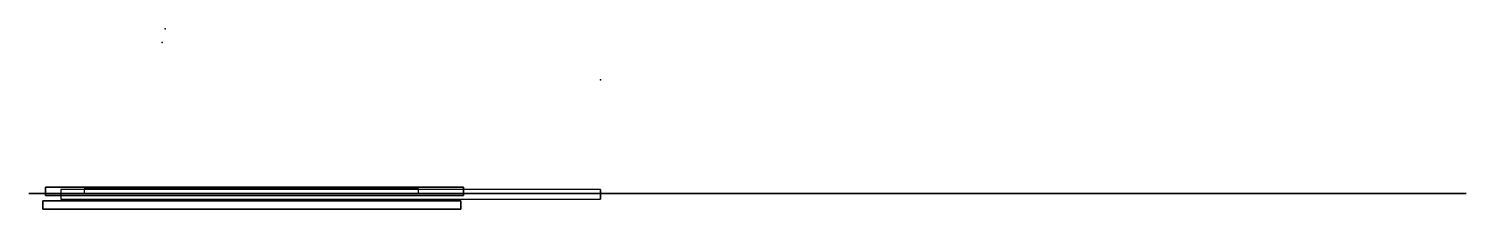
# Model space of a CAD drawing. Header units: centimetres. Extents: x -20.1 to 40.1, y -0.7 to 6.9.
import ezdxf

# ---------------------------------------------------------------- set-up
doc = ezdxf.new("R2010")
doc.units = ezdxf.units.CM
doc.header["$MEASUREMENT"] = 0
for name, color, linetype in [('2_c0ntainer_INNER v2_Sketch1', 7, 'Continuous'), ('2_c0ntainer_INNER v2_Sketch2', 7, 'Continuous'), ('3mm_Assembly_Pt1 v4_Sketch1', 7, 'Continuous'), ('3mm_Assembly_Pt1 v4_Sketch2', 7, 'Continuous'), ('c0ntainer_BACK v2_Sketch1', 7, 'Continuous'), ('c0ntainer_BACK v2_Sketch2', 7, 'Continuous'), ('c0ntainer_TOP v2_Sketch1', 7, 'Continuous'), ('c0ntainer_TOP v2_Sketch2', 7, 'Continuous')]:
    doc.layers.add(name, color=color, linetype=linetype)

# ---------------------------------------------------------------- blocks, each defined once
blk = doc.blocks.new('c0ntainer_BACKv2')
at = {"layer": 'c0ntainer_BACK v2_Sketch1'}
for p, q in [((-7, 0, -2.5), (10.5, 0, -2.5)), ((-7, 0, 6), (-7, 0, -2.5)), ((-7, 0, 6), (-5.25, 0, 6)), ((-5.25, 0, 5.1), (-7, 0, 5.1)), ((10.5, 0, 6), (-7, 0, 6)), ((-5.25, 0, 6), (-5.25, 0, 5.1)), ((-0.5, 0, -0.7), (4, 0, -0.7)), ((4, 0, 0.1), (-0.5, 0, 0.1)), ((-0.5, 0, 0.1), (-0.5, 0, -0.7)), ((4, 0, -0.7), (4, 0, 0.1)), ((10.5, 0, 6), (8.75, 0, 6)), ((8.75, 0, 5.1), (10.5, 0, 5.1)), ((8.75, 0, 6), (8.75, 0, 5.1)), ((10.5, 0, -2.5), (10.5, 0, 6))]:
    blk.add_line(p, q, dxfattribs=at)
blk.add_point((0, 0), dxfattribs=at)
at = {"layer": 'c0ntainer_BACK v2_Sketch2'}
for p, q in [((-5.25, 0.2, 6), (-5.25, 0, 6)), ((8.75, 0.2, 6), (-5.25, 0.2, 6)), ((-5.25, 0, 6), (8.75, 0, 6)), ((8.75, 0, 6), (8.75, 0.2, 6))]:
    blk.add_line(p, q, dxfattribs=at)
blk.add_point((0, 0, 6), dxfattribs=at)
blk = doc.blocks.new('2_c0ntainer_INNERv2')
at = {"layer": '2_c0ntainer_INNER v2_Sketch1'}
for p, q in [((-5, 0, 6.65), (-5, 0, 7)), ((12.5, 0, 6.65), (-5, 0, 6.65)), ((-5, 0, 7), (12.5, 0, 7)), ((12.5, 0, 7), (12.5, 0, 6.65))]:
    blk.add_line(p, q, dxfattribs=at)
blk.add_point((0, 0), dxfattribs=at)
at = {"layer": '2_c0ntainer_INNER v2_Sketch2'}
for p, q in [((12.5, 0, 7), (-5, 0, 7)), ((-5, 0, 7), (-5, 0, 6.65)), ((-5, 0, 6.65), (12.5, 0, 6.65)), ((12.5, 0, 6.65), (12.5, 0, 7))]:
    blk.add_line(p, q, dxfattribs=at)
blk.add_point((0, 0), dxfattribs=at)
blk = doc.blocks.new('c0ntainer_TOPv2')
at = {"layer": 'c0ntainer_TOP v2_Sketch1'}
for p, q in [((-7, 0, 5), (7, 0, 5)), ((-7, 0, 4.6), (-7, 0, 5)), ((7, 0, 4.6), (-7, 0, 4.6)), ((7, 0, 5), (7, 0, 4.6))]:
    blk.add_line(p, q, dxfattribs=at)
blk.add_point((0, 0), dxfattribs=at)
at = {"layer": 'c0ntainer_TOP v2_Sketch2'}
for p, q in [((7, 0, 4.6), (7, 22.6, 4.6)), ((7, 22.6, 4.6), (7, 22.6, 5)), ((7, 22.6, 5), (7, 0, 5)), ((7, 0, 5), (7, 0, 4.6))]:
    blk.add_line(p, q, dxfattribs=at)
blk.add_point((7, 0), dxfattribs=at)

msp = doc.modelspace()

# ---------------------------------------------------------------- linework, layer by layer
at = {"layer": '3mm_Assembly_Pt1 v4_Sketch1'}
for p, q in [((40.1, 0, -15.1), (-20.1, 0, -15.1)), ((-20.1, 0, 15.1), (40.1, 0, 15.1)), ((-20.1, 0, -15.1), (-20.1, 0, 15.1)), ((40, 0, -15), (-20, 0, -15)), ((-20, 0, -15), (-20, 0, 15)), ((-20, 0, 15), (40, 0, 15)), ((40, 0, 15), (40, 0, -15)), ((40.1, 0, 15.1), (40.1, 0, -15.1))]:
    msp.add_line(p, q, dxfattribs=at)
msp.add_point((0, 0), dxfattribs=at)
at = {"layer": '3mm_Assembly_Pt1 v4_Sketch2'}
for p, q in [((-19.534, 0, 5.937), (-2.034, 0, 5.937)), ((-17.784, 0, 13.537), (-19.534, 0, 13.537)), ((-19.534, 0, 13.537), (-19.534, 0, 5.937)), ((-2.012, 0, 4.39), (-19.512, 0, 4.39)), ((-19.512, 0, 3.19), (-2.012, 0, 3.19)), ((-19.512, 0, 4.39), (-19.512, 0, 3.19)), ((-19.393, 0, 0.758), (-1.893, 0, 0.758)), ((-1.893, 0, 1.958), (-19.393, 0, 1.958)), ((-19.393, 0, 1.958), (-19.393, 0, 0.758)), ((3.841, 0, -0.198), (-18.759, 0, -0.198)), ((-18.759, 0, -0.198), (-18.759, 0, -14.198)), ((-18.759, 0, -14.198), (3.841, 0, -14.198)), ((-3.784, 0, 14.437), (-17.784, 0, 14.437)), ((-17.784, 0, 14.437), (-17.784, 0, 13.537)), ((-13.034, 0, 7.737), (-13.034, 0, 8.537)), ((-13.034, 0, 8.537), (-8.534, 0, 8.537)), ((-8.534, 0, 7.737), (-13.034, 0, 7.737)), ((-8.534, 0, 8.537), (-8.534, 0, 7.737)), ((-2.034, 0, 13.537), (-3.784, 0, 13.537)), ((-3.784, 0, 13.537), (-3.784, 0, 14.437)), ((-2.034, 0, 5.937), (-2.034, 0, 13.537)), ((-2.012, 0, 3.19), (-2.012, 0, 4.39)), ((-1.893, 0, 0.758), (-1.893, 0, 1.958)), ((3.841, 0, -14.198), (3.841, 0, -0.198))]:
    msp.add_line(p, q, dxfattribs=at)
msp.add_point((0, 0), dxfattribs=at)

# ---------------------------------------------------------------- block references
at = {"extrusion": (7e-16, -1, 1.66e-14)}
msp.add_blockref('2_c0ntainer_INNERv2', (-14.393, 0.758, -6.918), dxfattribs=at)
at = {"extrusion": (3e-15, -1, 3.5e-15)}
msp.add_blockref('2_c0ntainer_INNERv2', (-14.512, 3.19, -6.339), dxfattribs=at)
at = {"extrusion": (7.6e-15, -1, -2e-16), "rotation": 90.00000000000017}
msp.add_blockref('c0ntainer_TOPv2', (3.841, -7.198, -4.77), dxfattribs=at)
msp.add_blockref('c0ntainer_BACKv2', (-12.534, 0, 8.437))

doc.saveas('drawing.dxf')
